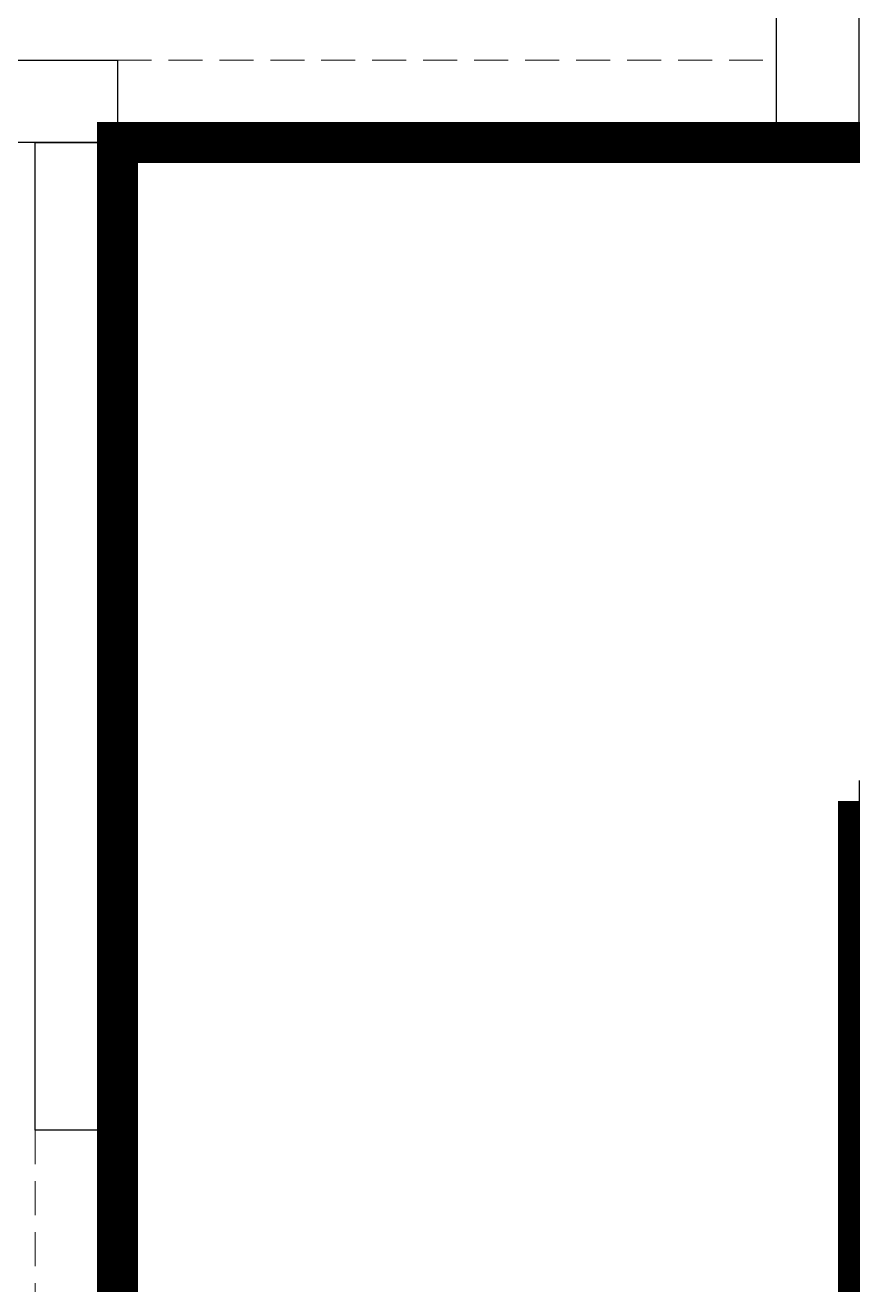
# Model space of a CAD drawing. Header units: feet. Extents: x 2148500 to 2159470, y -6063293 to -6042233.
# Drawn here: x 2153598 to 2154603, y -6050701 to -6049170 of the extents above; entities that cross this region are included whole.
import ezdxf

# ---------------------------------------------------------------- set-up
doc = ezdxf.new("R2010")
doc.units = ezdxf.units.FT
doc.header["$LTSCALE"] = 33
doc.header["$MEASUREMENT"] = 0
doc.linetypes.add('a_p6_plan_L18$0$HIDDEN', pattern=[0.375, 0.25, -0.125])
doc.linetypes.add('ACAD_ISO03W100', pattern=[30, 12, -18])
doc.layers.add('LAMINATE FINISH', color=80, linetype='Continuous')
for name, color, linetype, lineweight in [('LENS-CURTAIN', 5, 'a_p6_plan_L18$0$HIDDEN', 9), ('LENS-PARTITION', 21, 'Continuous', 25), ('LK-TILES FINISH', 251, 'Continuous', 5)]:
    doc.layers.add(name, color=color, linetype=linetype, lineweight=lineweight)

msp = doc.modelspace()

# ---------------------------------------------------------------- linework, layer by layer
at = {"layer": 'LAMINATE FINISH', "color": 85, "linetype": 'ACAD_ISO03W100', "ltscale": 0.05, "const_width": 50}
msp.add_lwpolyline([(2154609.763293694, -6050112.903241879), (2154609.763293928, -6050962.903242573)], dxfattribs=at)
at = {"layer": 'LENS-CURTAIN', "ltscale": 5}
for points in [[(2153709.763294241, -6049212.903241879), (2154509.763294241, -6049212.903241879), (2154509.763294241, -6049312.903241879), (2153709.763294241, -6049312.903241879)], [(2153709.763294241, -6050512.903241878), (2153609.763294241, -6050512.903241878), (2153609.763294241, -6051262.903241879), (2153709.763294241, -6051262.903241879)]]:
    msp.add_lwpolyline(points, close=True, dxfattribs=at)
at = {"layer": 'LENS-PARTITION'}
for points in [[(2154609.76329424, -6049312.903241879), (2154509.763294241, -6049312.903241879), (2154509.763294241, -6047712.903241879), (2154609.76329424, -6047712.903241879)], [(2153709.763294241, -6049312.903241879), (2152109.76329424, -6049312.903241879), (2152109.76329424, -6049212.903241879), (2153709.763294241, -6049212.903241879)], [(2153709.763294241, -6050512.903241878), (2153609.763294241, -6050512.903241878), (2153609.763294241, -6049312.903241879), (2153709.763294241, -6049312.903241879)]]:
    msp.add_lwpolyline(points, close=True, dxfattribs=at)
at = {"layer": 'LK-TILES FINISH', "color": 212, "linetype": 'ACAD_ISO03W100', "ltscale": 0.05, "const_width": 50}
for points in [[(2156509.167739347, -6049312.903241879), (2153709.763294241, -6049312.903241879), (2153709.763294241, -6051712.903241877), (2154609.76329424, -6051712.903241877), (2154609.763294034, -6050962.903242573)], [(2154609.76329424, -6050112.903241879), (2156509.167739347, -6050112.90324112)]]:
    msp.add_lwpolyline(points, dxfattribs=at)

doc.saveas('drawing.dxf')
